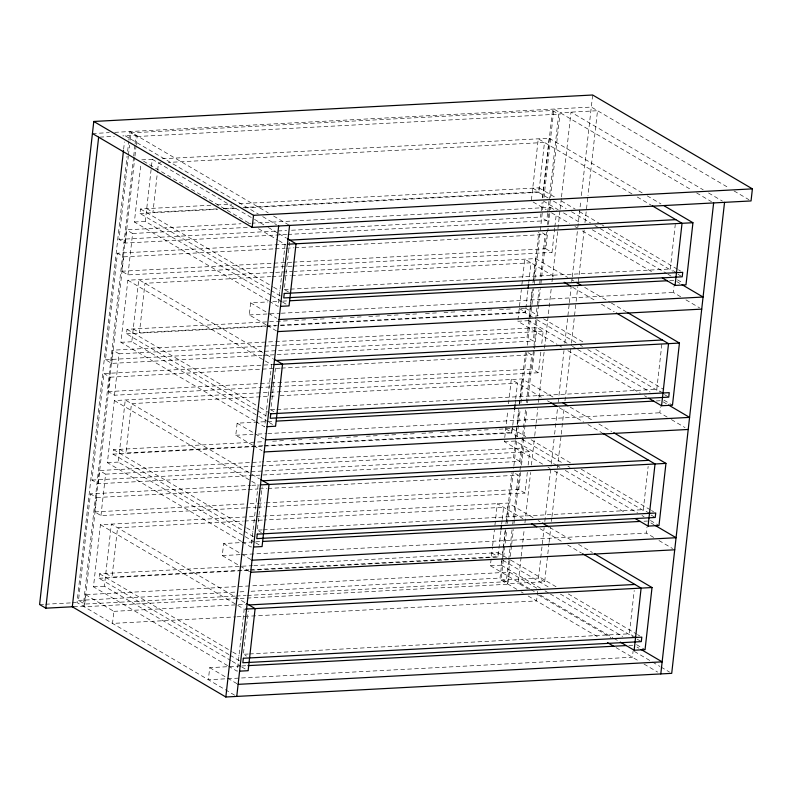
<?xml version="1.0" encoding="UTF-8"?>
<svg xmlns="http://www.w3.org/2000/svg" width="792" height="792" viewBox="0 0 792 792"><rect width="100%" height="100%" fill="white"/><g stroke="black" fill="none" stroke-linecap="round" stroke-linejoin="round"><path stroke-width="0.59" stroke-dasharray="3.96 2.97" d="M123.631 149.312L124.453 141.926M234.65 695.188L77.012 602.554L127.086 156.143M127.641 151.222L128.74 141.392M128.878 140.154L129.848 131.551L268.26 212.89M235.085 596.089L84.704 604.068L78.497 600.415L90.446 493.881L250.678 485.387M525.522 409.939L519.75 461.37L98.208 483.734L91.991 480.081L103.94 373.547L272.804 364.587M262.083 355.41L111.702 363.389L105.494 359.736L117.444 253.202L286.308 244.243M286.674 234.491L125.205 243.055L118.988 239.402L128.334 156.133M128.462 154.905L129.561 145.114M130.116 140.214L130.937 132.868L552.489 110.504L558.697 114.157L549.084 199.871M133.581 157.341L83.229 606.207L72.319 606.781M133.709 156.103L134.957 145.035M135.095 143.807L136.056 135.204L122.78 135.907M249.421 585.951L85.467 594.653L84.11 606.731L508.157 584.239L509.513 572.161L250.648 585.892M245.183 507.919L100.96 515.572L94.753 511.919L99.396 470.517L260.875 461.954M269.775 386.991L114.464 395.238L108.247 391.585L112.89 350.173L536.936 327.68L543.144 331.333L541.639 344.728M291.901 266.201L127.957 274.893L121.75 271.24L126.393 229.838L241.025 223.76M84.704 604.068L96.654 497.534L90.446 493.881M98.208 483.734L110.157 377.19L103.94 373.547M111.702 363.389L123.651 256.856L117.444 253.202M125.205 243.055L134.818 157.331M134.957 156.113L136.056 146.312M136.194 145.085L137.155 136.511L130.937 132.868M100.96 515.572L105.603 474.17L99.396 470.517M114.464 395.238L119.107 353.826L112.89 350.173M127.957 274.893L132.601 233.492L126.393 229.838M227.641 665.646L93.466 586.793L100.426 524.69L508.256 503.059L533.818 518.077M241.57 541.51L107.385 462.667L114.355 400.554L522.185 378.923L553.063 397.069M255.064 421.176L120.889 342.322L127.849 280.21L274.418 272.438M268.567 300.831L134.383 221.988L140.808 164.746M228.987 654.618L99.069 578.269L99.574 573.784L252.549 565.666M253.569 536.738L112.989 454.133L113.494 449.648L262.786 441.728M256.41 410.137L126.492 333.798L126.997 329.304L288.615 320.74M269.914 289.803L139.986 213.454L140.491 208.969L212.088 205.168M231.106 660.686L104.376 586.219L111.345 524.106L245.52 602.959M254.608 542.183L118.295 462.082L125.265 399.97L259.449 478.823M268.112 421.849L131.799 341.748L138.768 279.635L265.488 354.103M270.963 295.248L145.292 221.404L152.262 159.291L141.352 159.875L249.975 223.71M248.906 569.844L112.019 577.101L117.553 527.759L243.342 521.087M262.835 445.708L125.948 452.965L131.482 403.623L277.002 395.901M265.231 325.957L139.441 332.63L144.976 283.288L270.765 276.616M217.067 208.89L152.945 212.286L157.529 171.369M157.667 170.171L158.479 162.944L160.944 162.815M85.467 594.653L113.87 611.335L112.514 623.413L235.778 616.879M240.53 666.023L209.712 667.656L208.355 679.734L632.402 657.241L633.075 651.202M249.629 571.676L222.285 555.598L223.641 543.53L254.45 541.886M252.608 445.153L235.778 435.263L237.135 423.185L274.111 421.225M266.102 324.809L249.282 314.929L250.628 302.851L267.894 301.93M243.5 653.083L248.223 610.959M257.42 528.947L262.142 486.823M273.893 411.632L270.785 409.81L275.646 366.488M288.427 291.901L284.278 289.466L289.684 241.332M529.779 588.902L490.377 565.745L492.485 546.955M492.624 545.757L494.376 530.105M494.921 525.294L497.346 503.633L522.908 518.651M542.639 464.142L504.306 441.609L507.761 410.791M508.533 403.851L511.266 379.497L543.213 398.277M517.938 320.047L521.354 289.605M521.898 284.734L524.769 259.162L555.647 277.309M253.777 565.607L498.049 552.648L497.544 557.132L239.709 570.804M517.859 436.748L511.464 432.996L511.969 428.512L495.871 429.363M532.422 317.038L524.967 312.662L525.472 308.167L518.067 308.563M548.044 197.95L538.461 192.317L538.966 187.833L236.719 203.861M250.143 569.775L498.019 556.627L500.99 530.155M501.673 524.136L502.069 520.522M502.207 519.314L503.554 507.286L264.31 519.978M264.063 445.639L511.949 432.491L512.622 426.472M512.761 425.274L514.374 410.83M515.186 403.613L515.592 400M515.731 398.792L517.483 383.15L278.23 395.842M266.468 325.888L525.442 312.157L527.878 290.486M528.69 283.269L530.977 262.805L291.733 275.497M242.966 207.514L538.946 191.812L544.48 142.471L168.34 162.419M540.698 588.317L501.296 565.161L505.256 529.848M505.94 523.76L508.256 503.059M515.622 437.372L518.77 409.365M519.314 404.494L519.859 399.623M519.997 398.406L522.185 378.923M567.052 343.223L528.709 320.691L532.264 289.03M532.947 282.942L535.679 258.578L294.149 271.389M542.49 197.921L549.183 138.244L160.895 158.836M508.593 560.894L506.256 581.704L500.039 578.061L501.97 560.914M502.098 559.687L503.336 548.668M503.474 547.44L505.534 529.076M506.365 521.73L511.86 472.745M519.75 461.37L513.543 457.717L515.463 440.58M515.602 439.352L518.899 409.959M519.582 403.841L525.353 352.41M535.59 320.215L533.254 341.035L527.036 337.382L528.967 320.235M529.096 319.008L530.333 307.989M530.472 306.761L532.392 289.625M533.353 281.051L538.847 232.066M547.569 213.345L546.747 220.691L540.54 217.038L542.183 202.346M542.738 197.446L552.489 110.504M516.869 589.347L501.059 580.061L506.712 529.64M507.405 523.492L513.751 466.924M513.889 465.696L516.641 441.094M517.196 436.174L520.096 410.355M520.918 402.98L526.581 352.559M527.403 345.173L531.818 305.821M531.957 304.593L533.749 288.605M534.303 283.685L534.719 280.002M534.857 278.764L543.401 202.524M543.956 197.604L553.885 109.058L691.238 189.773M508.731 559.667L509.959 548.648M510.097 547.421L512.157 529.056M512.711 524.156L518.206 475.17L515.097 473.349M526.343 402.593L531.699 354.836L527.561 352.4M535.719 318.988L539.015 289.595M539.708 283.477L545.203 234.491L542.094 232.67M547.708 212.117L548.945 201.099M511.543 545.589L507.266 583.714L544.688 581.724L548.965 543.609M511.682 544.361L513.335 529.601M514.028 523.453L514.444 519.76M514.582 518.532L523.68 437.372M523.819 436.144L526.858 409.088M527.551 402.94L533.897 346.361M534.026 345.134L537.204 316.85M537.342 315.622L538.58 304.554M538.718 303.326L540.372 288.565M540.926 283.645L546.718 231.997M547.549 224.621L550.45 198.792M550.579 197.564L560.102 112.711L597.514 110.722L588.001 195.575M527.323 472.378L525.007 493.079L518.79 489.426L520.7 472.378M521.522 465.072L523.433 448.024L262.112 461.885M540.827 352.034L538.501 372.745L532.293 369.092L536.936 327.68M554.737 228.046L552.004 252.4L545.787 248.747L548.381 225.611M548.519 224.393L550.024 210.999M550.163 209.781L550.43 207.346L252.123 223.166M528.145 465.072L529.65 451.678L523.433 448.024M554.865 226.829L556.37 213.434M521.077 557.311L518.186 583.13L527.779 588.773M521.215 556.083L524.254 529.026M524.938 522.878L530.6 472.458M531.422 465.072L534.6 436.788M534.739 435.56L535.976 424.492M536.115 423.265L537.768 408.504M538.461 402.356L538.877 398.663M539.015 397.435L544.391 349.48M544.53 348.242L551.291 287.991M551.974 281.843L552.39 278.15M552.529 276.923L559.984 210.514M560.112 209.286L561.36 198.218M561.498 196.98L571.012 112.127L703.217 189.823M544.688 581.724L538.471 578.081L544.134 527.66M544.817 521.512L551.163 464.934M551.301 463.706L554.063 439.115M554.608 434.194L557.509 408.365M558.202 402.217L563.993 350.569M564.825 343.193L569.23 303.841M569.369 302.603L571.161 286.625M571.715 281.704L572.131 278.012M572.269 276.784L577.645 228.819M577.784 227.591L580.823 200.534M581.377 195.614L592.663 95M537.639 591.258L536.56 600.92L248.104 616.226M549.103 542.371L550.757 527.62M551.44 521.473L551.856 517.78M551.994 516.552L561.102 435.382M561.241 434.155L564.27 407.098M564.963 400.95L571.309 344.381M571.448 343.154L576.002 302.574M576.14 301.336L577.794 286.585M578.338 281.665L584.14 230.017M584.961 222.631L587.862 196.812M634.541 636.847L629.363 633.808L634.224 590.486M649.499 513.325L643.292 509.672L648.153 466.349M663.003 392.981L656.786 389.337L661.914 343.599M676.497 272.646L670.289 268.993L675.279 224.463M653.687 537.431L646.322 533.105L647.005 527.066M667.181 417.097L659.825 412.771L660.498 406.732M680.684 296.762L673.319 292.436L674.002 286.397M92.436 133.531L109.326 132.64M114.662 132.353L591.307 107.069L728.68 187.803M99.851 137.125L114.335 136.353M137.155 136.511L558.697 114.157M216.978 204.91L231.818 204.128M223.235 208.563L236.798 207.841M139.986 213.454L217.711 209.335M225.116 208.94L238.679 208.217M244.847 207.89L538.461 192.317M134.383 221.988L145.292 221.404M248.421 223.364L250.896 223.235M132.601 233.492L248.47 227.344M118.988 239.402L276.764 231.036M277.992 230.967L286.625 230.512M291.555 230.244L540.54 217.038M287.902 234.422L546.747 220.691M123.651 256.856L274.032 248.876M275.26 248.817L285.12 248.292M286.358 248.223L293.753 247.837M294.98 247.767L545.203 234.491M121.75 271.24L291.852 262.221M293.089 262.152L545.787 248.747M293.139 266.132L552.004 252.4M275.656 272.369L292.921 271.458M272.002 276.547L281.863 276.022M283.1 275.962L290.496 275.567M284.278 289.466L289.219 289.209M290.446 289.139L670.289 268.993M272.824 301.673L281.447 301.207M282.685 301.148L287.615 300.881M669.745 280.615L674.675 280.358M249.282 314.929L280.091 313.286M281.328 313.226L673.319 292.436M294.772 320.413L307.118 319.75M313.276 319.423L325.611 318.77M331.779 318.443L344.124 317.79M350.282 317.463L362.627 316.81M368.775 316.483L381.13 315.83M387.278 315.503L399.633 314.85M405.771 314.523L419.374 313.8M425.512 313.474L437.877 312.82M444.005 312.493L456.38 311.84M462.508 311.513L474.893 310.85M481.001 310.533L493.396 309.87M499.505 309.553L511.899 308.89M126.492 333.798L265.894 326.403M267.132 326.334L275.764 325.878M280.695 325.611L524.967 312.662M120.889 342.322L131.799 341.748M528.709 320.691L517.8 321.275L557.202 344.421M119.107 353.826L263.33 346.173M264.558 346.114L274.418 345.589M275.656 345.52L543.144 331.333M105.494 359.736L527.036 337.382M263.31 355.351L533.254 341.035M110.157 377.19L280.249 368.171M281.487 368.102L531.699 354.836M108.247 391.585L269.726 383.021M270.963 382.952L532.293 369.092M271.012 386.932L538.501 372.745M270.785 409.81L275.715 409.553M276.952 409.484L656.786 389.337M656.241 400.95L661.181 400.693M235.778 435.263L253.034 434.353M257.964 434.085L266.597 433.63M267.825 433.561L659.825 412.771M272.636 441.203L284.981 440.55M291.149 440.223L303.485 439.57M309.652 439.243L321.988 438.59M328.145 438.263L340.491 437.61M346.648 437.283L360.231 436.56M366.379 436.234L378.734 435.58M384.882 435.253L397.238 434.6M403.375 434.273L415.741 433.62M421.879 433.293L434.254 432.63M440.372 432.313L452.757 431.65M458.875 431.323L471.26 430.67M477.368 430.343L489.763 429.69M112.989 454.133L511.464 432.996M107.385 462.667L118.295 462.082M504.306 441.609L515.216 441.035L556.746 465.439M105.603 474.17L260.924 465.924M262.152 465.864L529.65 451.678M91.991 480.081L513.543 457.717M251.915 485.318L259.311 484.922M96.654 497.534L247.035 489.555M248.262 489.496L258.123 488.971M259.36 488.902L266.755 488.506M267.983 488.446L518.206 475.17M94.753 511.919L245.134 503.95M250.064 503.682L256.232 503.356M257.459 503.296L264.855 502.9M266.092 502.831L518.79 489.426M246.421 507.86L256.281 507.335M257.509 507.266L264.904 506.88M266.142 506.811L525.007 493.079M244.579 521.017L263.073 520.037M262.221 529.888L257.291 530.145L261.429 532.58M263.449 529.818L643.292 509.672M255.687 541.827L261.845 541.5M643.985 521.225L647.678 521.037M222.285 555.598L646.322 533.105M99.069 578.269L238.471 570.874M93.466 586.793L104.376 586.219M490.377 565.745L501.296 565.161M78.497 600.415L235.036 592.119M239.966 591.852L246.124 591.525M251.054 591.268L500.039 578.061M39.6 604.543L44.431 604.286M45.639 604.217L70.983 602.88M72.191 602.811L77.012 602.554M501.059 580.061L538.471 578.081M236.313 596.029L246.173 595.505M247.411 595.436L506.256 581.704M113.87 611.335L245.767 604.346M237.016 616.81L246.876 616.285M248.292 654.024L243.362 654.281L246.47 656.113M249.53 653.954L629.363 633.808M241.758 665.963L247.926 665.636M628.828 645.431L633.758 645.163M734.006 190.931L748.915 199.693M708.553 192.951L722.413 201.099M696.574 192.901L711.493 201.673M549.183 138.244L642.896 193.307M647.153 195.812L660.993 203.95M631.976 193.891L538.263 138.818L531.303 200.93L546.213 209.692M637.303 197.02L651.153 205.158M538.966 187.833L556.004 197.842M561.33 200.97L575.18 209.108M579.437 211.613L600.732 224.126M601.801 224.76L603.93 226.007M608.187 228.512L677.408 269.191M678.477 269.815L680.605 271.062M532.729 188.159L538.946 191.812M553.37 201.079L566.151 208.593M571.477 211.721L590.644 222.988M594.901 225.482L599.168 227.987M600.227 228.611L672.646 271.171M677.972 274.299L681.169 276.17M543.272 200.98L558.182 209.741M563.508 212.87L580.546 222.879M592.268 229.769L666.814 273.567M667.874 274.2L671.072 276.071M677.457 279.823L682.783 282.962M550.43 207.346L556.647 210.999M676.774 281.586L679.932 283.447M551.529 212.82L569.636 223.463M574.962 226.591L577.091 227.839M582.417 230.967L652.707 272.27M685.941 299.851L699.613 307.88M535.679 258.578L567.626 277.358M571.893 279.853L574.022 281.111M584.664 287.367L610.226 302.386M611.295 303.009L626.205 311.771M572.685 287.318L596.119 301.089M601.445 304.217L614.226 311.731M525.472 308.167L538.253 315.681M543.569 318.81L584.041 342.589M595.752 349.47L663.914 389.525M519.235 308.504L525.442 312.157M536.679 319.542L576.081 342.698M580.338 345.203L582.476 346.45M587.793 349.579L660.211 392.129M664.468 394.634L668.735 397.138M572.378 346.352L576.635 348.856M577.705 349.48L650.113 392.03M663.963 400.168L672.477 405.177M663.28 401.93L666.438 403.781M558.271 345.055L562.528 347.549M567.854 350.678L640.273 393.238M644.53 395.743L646.658 396.99M671.388 419.572L685.06 427.601M273.596 216.018L288.526 224.789M125.146 135.779L258.42 214.097M262.687 216.602L276.547 224.75M152.262 159.291L253.43 218.75M254.499 219.374L267.28 226.878M268.339 227.512L277.923 233.135M278.992 233.769L286.447 238.145M570.101 407.078L593.535 420.849M598.861 423.977L611.642 431.482M258.489 228.71L277.665 239.976M278.725 240.6L285.12 244.352L278.15 306.464L269.627 301.465M547.48 400.772L549.608 402.029M559.192 407.662L583.684 422.057M587.941 424.552L601.791 432.689M146.728 208.642L152.945 212.286M140.491 208.969L272.547 286.565M273.606 287.189L280.002 290.951M511.969 428.512L525.819 436.649M531.135 439.778L573.735 464.805M581.189 469.191L650.41 509.86M651.479 510.493L653.608 511.741M270.973 290.426L280.556 296.06M505.732 428.838L511.949 432.491M522.116 439.253L562.587 463.033M567.913 466.161L570.042 467.419M574.299 469.923L645.648 511.85M650.974 514.978L654.172 516.849M272.022 295.871L281.606 301.505M282.675 302.138L289.06 305.89M557.816 466.062L559.944 467.31M565.27 470.438L637.679 512.998M641.946 515.503L644.074 516.75M650.46 520.502L657.914 524.888M650.836 522.888L653.994 524.74M547.965 467.27L550.093 468.517M554.351 471.022L625.71 512.949M658.944 540.53L672.616 548.559M250.628 302.851L267.458 312.741M268.518 313.355L276.923 318.295M267.161 325.433L276.626 330.997M266.558 354.727L272.943 358.489M538.075 520.582L540.203 521.829M549.787 527.462L573.22 541.223M578.546 544.361L592.386 552.489M127.849 280.21L264.162 360.31M265.231 360.944L271.616 364.696L264.647 426.809L256.133 421.799M539.946 528.67L563.369 542.431M567.636 544.936L581.476 553.073M133.234 328.977L139.441 332.63M126.997 329.304L259.043 406.91M260.113 407.533L269.696 413.167M257.479 410.771L265.993 415.77M498.049 552.648L506.563 557.657M510.83 560.152L556.618 587.06M568.329 593.951L636.491 633.996M637.55 634.63L639.688 635.877M491.812 552.974L498.019 556.627M269.171 422.473L275.567 426.225M502.87 560.261L548.658 587.169M560.38 594.049L632.788 636.61M637.055 639.114L641.312 641.619M544.955 590.822L549.212 593.327M550.282 593.951L622.69 636.511M636.54 644.639L645.054 649.648M509.513 572.161L537.907 588.842M636.907 647.024L639.015 648.262M530.848 589.525L535.105 592.03M540.431 595.158L612.85 637.708M613.909 638.332L619.235 641.461M538.441 595.039L610.939 637.639M634.392 651.43L651.45 661.449M652.519 662.072L659.983 666.458M661.053 667.092L669.577 672.101M237.135 423.185L264.478 439.253M521.126 591.862L523.264 593.109M528.145 595.98L598.96 637.59M616.018 647.618L639.758 661.567M643.965 664.043L657.647 672.081M253.658 445.767L262.073 450.717M114.355 400.554L250.668 480.655M251.727 481.279L258.123 485.031L251.153 547.143L242.629 542.144M119.731 449.321L125.948 452.965M113.494 449.648L245.55 527.244M246.609 527.868L253.004 531.63M255.677 542.807L262.063 546.569M223.641 543.53L240.461 553.41M241.52 554.034L250.985 559.597M100.426 524.69L236.739 604.791M237.808 605.415L244.193 609.167L237.234 671.279L228.71 666.27M105.811 573.448L112.019 577.101M99.574 573.784L231.62 651.38M232.69 652.004L239.075 655.766M230.056 655.241L239.639 660.874M232.165 661.31L240.689 666.319M241.748 666.943L248.144 670.705M209.712 667.656L226.542 677.546M227.591 678.17L237.055 683.734"/><path stroke-width="1.19" d="M92.436 133.531L252.173 227.403L751.044 200.94L752.4 188.862L592.663 95L93.783 121.463L39.6 604.543L45.807 608.187L73.577 606.721M45.807 608.187L98.644 137.184M123.493 150.539L72.319 606.781L225.839 697L671.715 673.348L724.541 202.346M252.173 227.403L253.529 215.325L93.783 121.463M225.839 697L278.675 225.997M236.758 696.425L289.585 225.423M501.128 528.947L501.534 525.334M514.513 409.622L515.048 404.811M528.145 288.08L528.551 284.477M594.515 553.747L652.024 587.535L645.054 649.648L634.144 650.222L641.114 588.119L582.546 553.697M613.77 432.739L665.953 463.399L658.984 525.512L648.074 526.096L655.034 463.983L602.851 433.313M627.264 312.394L679.447 343.065L672.477 405.177L661.567 405.752L668.537 343.639L616.354 312.979M664.191 205.831L692.941 222.72L685.981 284.833L675.061 285.417L682.031 223.304L652.212 205.781M660.795 673.933L713.632 202.93M253.529 215.325L752.4 188.862M289.813 240.125L675.823 219.651M287.546 244.233L692.941 222.72M290.08 300.752L667.28 280.744M280.576 306.336L289.06 305.89L296.03 243.778L287.506 238.768M279.031 319.532L703.068 297.04L682.041 284.684M277.675 331.61L701.722 309.118M276.319 360.469L662.32 339.996M274.042 364.567L679.447 343.065M276.576 421.096L653.776 401.089M267.072 426.68L275.567 426.225L282.536 364.112L274.012 359.113M265.528 439.877L689.575 417.384L668.537 405.019M264.182 451.955L688.218 429.462M262.825 480.803L648.826 460.33M260.548 484.902L665.953 463.399M263.083 541.431L640.283 521.423M253.579 547.015L262.063 546.569L269.032 484.457L260.518 479.447M252.034 560.211L676.081 537.718L655.043 525.363M250.678 572.289L674.725 549.797M248.896 604.939L634.897 584.466M245.411 609.107L652.024 587.535M247.926 665.636L626.363 645.559M239.659 671.151L248.144 670.705L255.113 608.593L246.589 603.583M238.115 684.347L662.152 661.855L641.114 649.489M662.29 277.903L675.061 285.417M576.15 282.358L581.476 285.486M564.171 282.318L570.557 286.07M648.787 398.247L661.567 405.752M562.647 402.702L567.973 405.831M550.668 402.653L557.063 406.405M635.293 518.582L648.074 526.096M542.332 523.076L548.727 526.838M531.422 523.661L536.748 526.789M620.304 642.094L634.144 650.222M607.494 642.609L613.889 646.361M243.342 658.261L242.837 662.755L641.312 641.619L641.817 637.124L243.342 658.261M257.261 534.135L256.757 538.619L655.231 517.483L655.736 512.998L257.261 534.135M270.765 413.79L270.26 418.275L668.735 397.138L669.24 392.654L270.765 413.79M284.259 293.456L283.754 297.94L682.229 276.804L682.734 272.319L284.259 293.456"/></g></svg>
